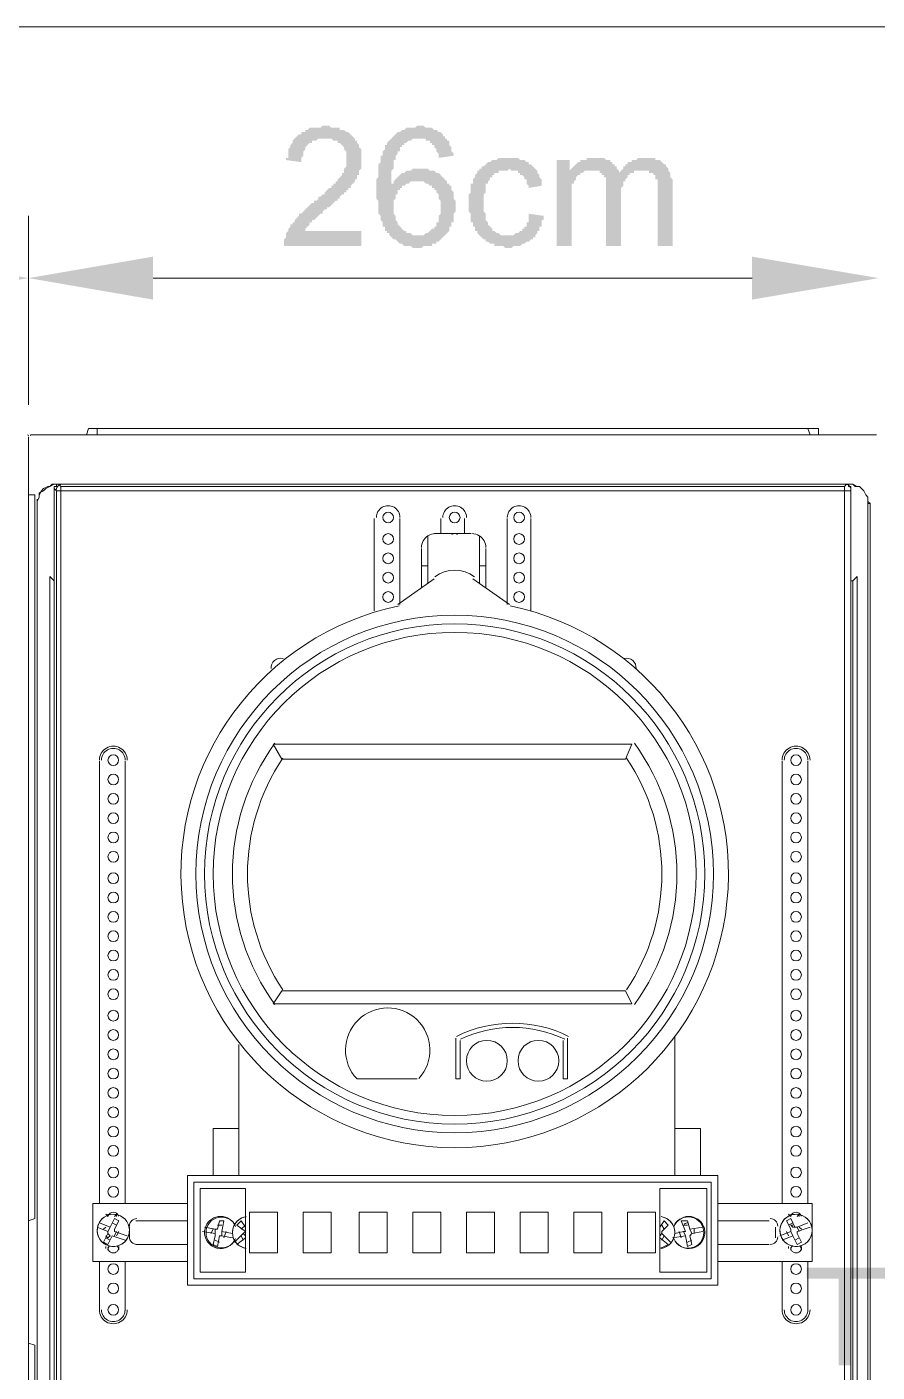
# Model space of a CAD drawing. Header units: millimetres. Extents: x -305 to 1353, y -289 to 1176.
# Drawn here: x 79.66 to 105.66, y 259.94 to 301.08 of the extents above; entities that cross this region are included whole.
import ezdxf

# ---------------------------------------------------------------- set-up
doc = ezdxf.new("R2010")
doc.units = ezdxf.units.MM
doc.header["$MEASUREMENT"] = 0
doc.layers.add('PDF3_0', color=7, linetype='Continuous')
doc.layers.add('PDF3_Cotas azul e laranja', color=7, linetype='Continuous', true_color=0x007eff)

msp = doc.modelspace()

# ---------------------------------------------------------------- hatches: boundary and pattern name
at = {"layer": 'PDF3_0', "true_color": 0xff7e00, "transparency": 33554559}
for points in [[(89.889, 294.84), (89.889, 294.381), (87.525, 294.381), (87.525, 294.446), (87.525, 294.512), (87.525, 294.578), (87.525, 294.578), (87.591, 294.643), (87.591, 294.709), (87.591, 294.709), (87.591, 294.775), (87.591, 294.775), (87.656, 294.84), (87.656, 294.906), (87.656, 294.906), (87.722, 294.972), (87.722, 295.037), (87.788, 295.037), (87.788, 295.103), (87.853, 295.103), (87.853, 295.169), (87.853, 295.169), (87.919, 295.234), (87.919, 295.234), (87.985, 295.3), (87.985, 295.3), (87.985, 295.366), (88.05, 295.366), (88.116, 295.431), (88.116, 295.431), (88.182, 295.497), (88.182, 295.497), (88.247, 295.563), (88.247, 295.563), (88.313, 295.628), (88.379, 295.694), (88.444, 295.694), (88.444, 295.76), (88.51, 295.76), (88.576, 295.825), (88.576, 295.891), (88.641, 295.891), (88.707, 295.957), (88.773, 295.957), (88.773, 296.022), (88.838, 296.088), (88.838, 296.088), (88.904, 296.154), (88.97, 296.154), (88.97, 296.219), (89.035, 296.219), (89.035, 296.285), (89.101, 296.285), (89.101, 296.351), (89.167, 296.351), (89.167, 296.416), (89.167, 296.416), (89.232, 296.482), (89.232, 296.482), (89.232, 296.482), (89.298, 296.548), (89.298, 296.613), (89.364, 296.613), (89.364, 296.679), (89.364, 296.745), (89.429, 296.81), (89.429, 296.81), (89.429, 296.876), (89.429, 296.942), (89.429, 296.942), (89.429, 297.007), (89.429, 297.007), (89.429, 297.073), (89.429, 297.139), (89.429, 297.204), (89.429, 297.204), (89.429, 297.27), (89.364, 297.336), (89.364, 297.336), (89.364, 297.401), (89.298, 297.467), (89.298, 297.467), (89.298, 297.467), (89.232, 297.533), (89.167, 297.533), (89.167, 297.598), (89.101, 297.598), (89.101, 297.598), (89.035, 297.598), (88.97, 297.664), (88.904, 297.664), (88.904, 297.664), (88.838, 297.664), (88.773, 297.664), (88.707, 297.664), (88.641, 297.664), (88.641, 297.664), (88.576, 297.664), (88.51, 297.598), (88.444, 297.598), (88.444, 297.598), (88.379, 297.598), (88.379, 297.533), (88.313, 297.533), (88.247, 297.467), (88.247, 297.467), (88.247, 297.467), (88.182, 297.401), (88.182, 297.336), (88.182, 297.336), (88.116, 297.27), (88.116, 297.204), (88.116, 297.204), (88.116, 297.139), (88.05, 297.073), (88.05, 297.007), (88.05, 297.007), (88.05, 296.942), (87.591, 297.007), (87.591, 297.073), (87.656, 297.073), (87.656, 297.139), (87.656, 297.204), (87.656, 297.27), (87.656, 297.27), (87.656, 297.336), (87.722, 297.401), (87.722, 297.467), (87.722, 297.467), (87.788, 297.533), (87.788, 297.533), (87.788, 297.598), (87.853, 297.664), (87.853, 297.664), (87.919, 297.73), (87.919, 297.73), (87.985, 297.795), (87.985, 297.795), (88.05, 297.795), (88.05, 297.861), (88.116, 297.861), (88.182, 297.861), (88.182, 297.927), (88.247, 297.927), (88.247, 297.927), (88.313, 297.992), (88.379, 297.992), (88.444, 297.992), (88.444, 297.992), (88.51, 297.992), (88.576, 297.992), (88.641, 297.992), (88.707, 298.058), (88.707, 298.058), (88.773, 298.058), (88.838, 298.058), (88.904, 298.058), (88.97, 297.992), (89.035, 297.992), (89.035, 297.992), (89.101, 297.992), (89.167, 297.992), (89.232, 297.992), (89.232, 297.927), (89.298, 297.927), (89.364, 297.927), (89.364, 297.927), (89.429, 297.861), (89.429, 297.861), (89.495, 297.861), (89.561, 297.795), (89.561, 297.795), (89.626, 297.73), (89.626, 297.73), (89.626, 297.73), (89.692, 297.664), (89.692, 297.598), (89.758, 297.598), (89.758, 297.533), (89.758, 297.533), (89.823, 297.467), (89.823, 297.401), (89.823, 297.401), (89.889, 297.336), (89.889, 297.27), (89.889, 297.27), (89.889, 297.204), (89.889, 297.139), (89.889, 297.073), (89.889, 297.007), (89.889, 297.007), (89.889, 297.007), (89.889, 296.942), (89.889, 296.876), (89.889, 296.81), (89.889, 296.81), (89.889, 296.745), (89.823, 296.679), (89.823, 296.613), (89.823, 296.613), (89.823, 296.548), (89.758, 296.548), (89.758, 296.482), (89.758, 296.416), (89.692, 296.416), (89.692, 296.351), (89.626, 296.285), (89.626, 296.285), (89.561, 296.219), (89.561, 296.154), (89.561, 296.154), (89.495, 296.154), (89.495, 296.088), (89.429, 296.088), (89.429, 296.022), (89.429, 296.022), (89.364, 296.022), (89.364, 295.957), (89.298, 295.957), (89.232, 295.891), (89.232, 295.825), (89.167, 295.825), (89.167, 295.76), (89.101, 295.76), (89.035, 295.694), (89.035, 295.694), (88.97, 295.628), (88.904, 295.563), (88.838, 295.563), (88.838, 295.497), (88.773, 295.497), (88.707, 295.431), (88.707, 295.366), (88.641, 295.366), (88.576, 295.3), (88.576, 295.3), (88.51, 295.234), (88.444, 295.169), (88.444, 295.169), (88.379, 295.169), (88.379, 295.103), (88.379, 295.103), (88.313, 295.103), (88.313, 295.037), (88.313, 295.037), (88.247, 294.972), (88.247, 294.972), (88.182, 294.906), (88.182, 294.84), (88.116, 294.84), (88.116, 294.84)], [(95.011, 295.366), (95.47, 295.3), (95.47, 295.234), (95.47, 295.169), (95.405, 295.169), (95.405, 295.103), (95.405, 295.037), (95.405, 294.972), (95.339, 294.972), (95.339, 294.906), (95.339, 294.84), (95.273, 294.84), (95.273, 294.775), (95.273, 294.775), (95.208, 294.709), (95.208, 294.643), (95.142, 294.643), (95.142, 294.578), (95.076, 294.578), (95.076, 294.578), (95.011, 294.512), (95.011, 294.512), (94.945, 294.512), (94.879, 294.446), (94.879, 294.446), (94.814, 294.446), (94.748, 294.381), (94.748, 294.381), (94.682, 294.381), (94.617, 294.381), (94.551, 294.381), (94.551, 294.381), (94.485, 294.315), (94.42, 294.315), (94.354, 294.315), (94.354, 294.315), (94.288, 294.315), (94.223, 294.381), (94.157, 294.381), (94.091, 294.381), (94.091, 294.381), (94.026, 294.381), (93.96, 294.381), (93.96, 294.446), (93.894, 294.446), (93.829, 294.446), (93.829, 294.446), (93.763, 294.512), (93.697, 294.512), (93.697, 294.578), (93.632, 294.578), (93.632, 294.578), (93.566, 294.643), (93.566, 294.643), (93.5, 294.709), (93.5, 294.709), (93.435, 294.775), (93.435, 294.775), (93.435, 294.84), (93.369, 294.84), (93.369, 294.906), (93.369, 294.972), (93.303, 294.972), (93.303, 295.037), (93.303, 295.103), (93.238, 295.103), (93.238, 295.169), (93.238, 295.234), (93.238, 295.234), (93.238, 295.3), (93.238, 295.366), (93.172, 295.431), (93.172, 295.497), (93.172, 295.497), (93.172, 295.563), (93.172, 295.628), (93.172, 295.694), (93.172, 295.76), (93.172, 295.825), (93.172, 295.891), (93.172, 295.891), (93.172, 295.957), (93.238, 296.022), (93.238, 296.088), (93.238, 296.088), (93.238, 296.154), (93.238, 296.219), (93.238, 296.285), (93.303, 296.285), (93.303, 296.351), (93.303, 296.416), (93.303, 296.416), (93.303, 296.416), (93.369, 296.482), (93.369, 296.548), (93.369, 296.548), (93.435, 296.613), (93.435, 296.679), (93.5, 296.679), (93.5, 296.745), (93.566, 296.745), (93.566, 296.81), (93.632, 296.81), (93.697, 296.876), (93.697, 296.876), (93.763, 296.942), (93.763, 296.942), (93.829, 296.942), (93.829, 296.942), (93.894, 297.007), (93.96, 297.007), (93.96, 297.007), (94.026, 297.007), (94.091, 297.073), (94.157, 297.073), (94.157, 297.073), (94.223, 297.073), (94.288, 297.073), (94.354, 297.073), (94.354, 297.073), (94.354, 297.073), (94.42, 297.073), (94.485, 297.073), (94.551, 297.073), (94.617, 297.073), (94.617, 297.073), (94.682, 297.073), (94.748, 297.007), (94.814, 297.007), (94.814, 297.007), (94.879, 297.007), (94.945, 296.942), (94.945, 296.942), (95.011, 296.942), (95.011, 296.876), (95.076, 296.876), (95.076, 296.876), (95.142, 296.81), (95.142, 296.81), (95.208, 296.745), (95.208, 296.745), (95.273, 296.679), (95.273, 296.679), (95.273, 296.613), (95.339, 296.548), (95.339, 296.548), (95.339, 296.482), (95.405, 296.416), (95.405, 296.351), (95.405, 296.351), (95.405, 296.285), (95.405, 296.219), (95.011, 296.154), (95.011, 296.219), (94.945, 296.285), (94.945, 296.351), (94.945, 296.416), (94.879, 296.416), (94.879, 296.482), (94.879, 296.482), (94.814, 296.548), (94.814, 296.548), (94.748, 296.548), (94.748, 296.613), (94.682, 296.613), (94.682, 296.679), (94.617, 296.679), (94.551, 296.679), (94.485, 296.679), (94.485, 296.679), (94.42, 296.745), (94.42, 296.745), (94.354, 296.679), (94.288, 296.679), (94.223, 296.679), (94.223, 296.679), (94.157, 296.679), (94.091, 296.679), (94.091, 296.613), (94.026, 296.613), (93.96, 296.613), (93.96, 296.548), (93.894, 296.548), (93.894, 296.482), (93.829, 296.482), (93.829, 296.416), (93.829, 296.416), (93.763, 296.351), (93.763, 296.351), (93.763, 296.285), (93.697, 296.285), (93.697, 296.219), (93.697, 296.154), (93.697, 296.154), (93.697, 296.088), (93.697, 296.022), (93.632, 295.957), (93.632, 295.891), (93.632, 295.825), (93.632, 295.76), (93.632, 295.76), (93.632, 295.694), (93.632, 295.628), (93.632, 295.563), (93.632, 295.497), (93.632, 295.497), (93.632, 295.431), (93.697, 295.366), (93.697, 295.3), (93.697, 295.234), (93.697, 295.234), (93.697, 295.169), (93.763, 295.103), (93.763, 295.103), (93.763, 295.037), (93.763, 295.037), (93.829, 294.972), (93.829, 294.972), (93.829, 294.972), (93.894, 294.906), (93.894, 294.84), (93.96, 294.84), (93.96, 294.84), (94.026, 294.775), (94.091, 294.775), (94.091, 294.775), (94.157, 294.709), (94.223, 294.709), (94.288, 294.709), (94.288, 294.709), (94.354, 294.709), (94.354, 294.709), (94.42, 294.709), (94.485, 294.709), (94.551, 294.709), (94.551, 294.709), (94.617, 294.775), (94.682, 294.775), (94.682, 294.775), (94.748, 294.84), (94.814, 294.84), (94.814, 294.84), (94.814, 294.906), (94.879, 294.906), (94.879, 294.972), (94.945, 294.972), (94.945, 295.037), (94.945, 295.103), (95.011, 295.103), (95.011, 295.169), (95.011, 295.234), (95.011, 295.3), (95.011, 295.366), (95.011, 295.366)], [(95.864, 294.381), (95.864, 297.007), (96.258, 297.007), (96.258, 296.679), (96.258, 296.679), (96.324, 296.745), (96.324, 296.745), (96.39, 296.81), (96.39, 296.81), (96.455, 296.876), (96.455, 296.876), (96.521, 296.942), (96.587, 296.942), (96.587, 296.942), (96.587, 297.007), (96.652, 297.007), (96.718, 297.007), (96.784, 297.007), (96.784, 297.073), (96.849, 297.073), (96.915, 297.073), (96.981, 297.073), (96.981, 297.073), (97.046, 297.073), (97.112, 297.073), (97.178, 297.073), (97.178, 297.073), (97.243, 297.073), (97.309, 297.073), (97.375, 297.007), (97.375, 297.007), (97.44, 297.007), (97.506, 297.007), (97.506, 296.942), (97.506, 296.942), (97.572, 296.942), (97.572, 296.876), (97.637, 296.876), (97.637, 296.81), (97.703, 296.81), (97.703, 296.745), (97.769, 296.679), (97.769, 296.679), (97.769, 296.613), (97.834, 296.679), (97.834, 296.679), (97.9, 296.745), (97.9, 296.81), (97.966, 296.81), (97.966, 296.876), (98.031, 296.876), (98.031, 296.942), (98.097, 296.942), (98.163, 296.942), (98.163, 297.007), (98.228, 297.007), (98.294, 297.007), (98.294, 297.007), (98.36, 297.073), (98.425, 297.073), (98.425, 297.073), (98.491, 297.073), (98.557, 297.073), (98.557, 297.073), (98.557, 297.073), (98.622, 297.073), (98.688, 297.073), (98.754, 297.073), (98.819, 297.073), (98.885, 297.073), (98.885, 297.007), (98.951, 297.007), (99.016, 297.007), (99.016, 297.007), (99.082, 296.942), (99.082, 296.942), (99.148, 296.876), (99.148, 296.876), (99.213, 296.876), (99.213, 296.81), (99.213, 296.81), (99.279, 296.745), (99.279, 296.745), (99.279, 296.679), (99.345, 296.613), (99.345, 296.613), (99.345, 296.548), (99.345, 296.482), (99.345, 296.482), (99.41, 296.416), (99.41, 296.351), (99.41, 296.285), (99.41, 296.219), (99.41, 296.219), (99.41, 294.381), (98.951, 294.381), (98.951, 296.022), (98.951, 296.088), (98.951, 296.154), (98.951, 296.219), (98.951, 296.285), (98.951, 296.351), (98.951, 296.351), (98.951, 296.416), (98.885, 296.416), (98.885, 296.482), (98.885, 296.548), (98.819, 296.548), (98.819, 296.613), (98.754, 296.613), (98.754, 296.613), (98.688, 296.613), (98.688, 296.679), (98.622, 296.679), (98.557, 296.679), (98.491, 296.679), (98.491, 296.679), (98.425, 296.679), (98.36, 296.679), (98.36, 296.679), (98.294, 296.679), (98.228, 296.679), (98.228, 296.613), (98.163, 296.613), (98.097, 296.613), (98.097, 296.548), (98.031, 296.548), (98.031, 296.482), (98.031, 296.482), (97.966, 296.416), (97.966, 296.416), (97.966, 296.351), (97.9, 296.351), (97.9, 296.285), (97.9, 296.219), (97.9, 296.219), (97.834, 296.154), (97.834, 296.088), (97.834, 296.022), (97.834, 295.957), (97.834, 295.891), (97.834, 294.381), (97.375, 294.381), (97.375, 296.088), (97.375, 296.154), (97.375, 296.219), (97.375, 296.285), (97.375, 296.351), (97.375, 296.351), (97.375, 296.416), (97.375, 296.482), (97.309, 296.482), (97.309, 296.548), (97.309, 296.548), (97.243, 296.548), (97.243, 296.613), (97.178, 296.613), (97.178, 296.679), (97.112, 296.679), (97.046, 296.679), (96.981, 296.679), (96.981, 296.679), (96.915, 296.679), (96.915, 296.679), (96.849, 296.679), (96.784, 296.679), (96.718, 296.679), (96.718, 296.679), (96.652, 296.613), (96.587, 296.613), (96.587, 296.613), (96.587, 296.548), (96.521, 296.548), (96.455, 296.482), (96.455, 296.482), (96.455, 296.416), (96.39, 296.351), (96.39, 296.351), (96.39, 296.285), (96.324, 296.285), (96.324, 296.219), (96.324, 296.219), (96.324, 296.154), (96.324, 296.088), (96.324, 296.022), (96.324, 296.022), (96.324, 295.957), (96.324, 295.891), (96.324, 295.825), (96.324, 295.76), (96.324, 295.76), (96.324, 294.381)]]:
    msp.add_hatch(color=30, dxfattribs=at).paths.add_polyline_path(points)
h = msp.add_hatch(color=30, dxfattribs=at)
h.paths.add_polyline_path([(92.712, 297.139), (92.253, 297.073), (92.253, 297.139), (92.253, 297.204), (92.187, 297.27), (92.187, 297.336), (92.187, 297.336), (92.121, 297.401), (92.121, 297.401), (92.121, 297.467), (92.056, 297.467), (92.056, 297.533), (91.99, 297.533), (91.99, 297.598), (91.924, 297.598), (91.859, 297.598), (91.859, 297.664), (91.793, 297.664), (91.727, 297.664), (91.727, 297.664), (91.662, 297.664), (91.662, 297.664), (91.596, 297.664), (91.53, 297.664), (91.465, 297.664), (91.465, 297.664), (91.399, 297.598), (91.333, 297.598), (91.333, 297.598), (91.268, 297.533), (91.268, 297.533), (91.202, 297.533), (91.202, 297.467), (91.136, 297.467), (91.136, 297.401), (91.071, 297.401), (91.071, 297.336), (91.071, 297.27), (91.005, 297.27), (91.005, 297.204), (90.939, 297.139), (90.939, 297.139), (90.939, 297.073), (90.939, 297.073), (90.939, 297.007), (90.874, 297.007), (90.874, 296.942), (90.874, 296.876), (90.874, 296.876), (90.874, 296.81), (90.874, 296.745), (90.874, 296.745), (90.808, 296.679), (90.808, 296.613), (90.808, 296.548), (90.808, 296.482), (90.808, 296.416), (90.808, 296.351), (90.808, 296.351), (90.808, 296.285), (90.874, 296.285), (90.874, 296.351), (90.939, 296.416), (90.939, 296.416), (91.005, 296.482), (91.005, 296.482), (91.071, 296.548), (91.071, 296.548), (91.136, 296.613), (91.202, 296.613), (91.202, 296.613), (91.268, 296.679), (91.268, 296.679), (91.333, 296.679), (91.399, 296.679), (91.465, 296.745), (91.465, 296.745), (91.53, 296.745), (91.596, 296.745), (91.662, 296.745), (91.662, 296.745), (91.662, 296.745), (91.727, 296.745), (91.793, 296.745), (91.859, 296.745), (91.859, 296.745), (91.924, 296.745), (91.99, 296.679), (92.056, 296.679), (92.056, 296.679), (92.121, 296.679), (92.187, 296.613), (92.187, 296.613), (92.253, 296.613), (92.318, 296.548), (92.318, 296.548), (92.384, 296.482), (92.384, 296.482), (92.45, 296.416), (92.45, 296.416), (92.45, 296.416), (92.515, 296.351), (92.515, 296.285), (92.581, 296.285), (92.581, 296.219), (92.647, 296.219), (92.647, 296.154), (92.647, 296.088), (92.647, 296.088), (92.712, 296.022), (92.712, 295.957), (92.712, 295.891), (92.712, 295.891), (92.712, 295.825), (92.778, 295.76), (92.778, 295.694), (92.778, 295.694), (92.778, 295.628), (92.778, 295.563), (92.778, 295.497), (92.778, 295.497), (92.778, 295.431), (92.712, 295.366), (92.712, 295.3), (92.712, 295.3), (92.712, 295.234), (92.712, 295.169), (92.712, 295.103), (92.647, 295.103), (92.647, 295.037), (92.647, 294.972), (92.647, 294.972), (92.581, 294.972), (92.581, 294.906), (92.581, 294.84), (92.515, 294.775), (92.515, 294.775), (92.45, 294.709), (92.45, 294.709), (92.384, 294.643), (92.384, 294.643), (92.318, 294.578), (92.318, 294.578), (92.253, 294.512), (92.253, 294.512), (92.187, 294.512), (92.187, 294.446), (92.121, 294.446), (92.056, 294.446), (92.056, 294.381), (91.99, 294.381), (91.924, 294.381), (91.924, 294.381), (91.859, 294.381), (91.793, 294.381), (91.727, 294.315), (91.662, 294.315), (91.662, 294.315), (91.596, 294.315), (91.596, 294.315), (91.53, 294.315), (91.465, 294.315), (91.399, 294.381), (91.399, 294.381), (91.333, 294.381), (91.268, 294.381), (91.202, 294.381), (91.202, 294.381), (91.136, 294.446), (91.071, 294.446), (91.071, 294.446), (91.005, 294.512), (91.005, 294.512), (90.939, 294.578), (90.874, 294.578), (90.874, 294.578), (90.808, 294.643), (90.808, 294.643), (90.742, 294.709), (90.742, 294.775), (90.677, 294.775), (90.677, 294.775), (90.677, 294.84), (90.611, 294.84), (90.611, 294.906), (90.611, 294.972), (90.545, 294.972), (90.545, 295.037), (90.545, 295.037), (90.545, 295.103), (90.48, 295.169), (90.48, 295.169), (90.48, 295.234), (90.48, 295.3), (90.48, 295.3), (90.414, 295.366), (90.414, 295.431), (90.414, 295.497), (90.414, 295.497), (90.414, 295.563), (90.414, 295.628), (90.414, 295.694), (90.414, 295.76), (90.348, 295.825), (90.348, 295.891), (90.348, 295.957), (90.348, 295.957), (90.348, 296.022), (90.348, 296.088), (90.348, 296.154), (90.348, 296.219), (90.348, 296.285), (90.348, 296.351), (90.348, 296.416), (90.414, 296.482), (90.414, 296.548), (90.414, 296.548), (90.414, 296.613), (90.414, 296.679), (90.414, 296.745), (90.414, 296.81), (90.414, 296.81), (90.414, 296.876), (90.48, 296.942), (90.48, 297.007), (90.48, 297.007), (90.48, 297.073), (90.48, 297.139), (90.545, 297.139), (90.545, 297.204), (90.545, 297.27), (90.545, 297.27), (90.611, 297.336), (90.611, 297.401), (90.611, 297.401), (90.611, 297.467), (90.677, 297.467), (90.677, 297.533), (90.677, 297.533), (90.742, 297.598), (90.742, 297.598), (90.742, 297.598), (90.808, 297.664), (90.808, 297.664), (90.874, 297.73), (90.874, 297.73), (90.939, 297.795), (90.939, 297.795), (91.005, 297.861), (91.071, 297.861), (91.071, 297.861), (91.136, 297.927), (91.202, 297.927), (91.202, 297.927), (91.268, 297.992), (91.333, 297.992), (91.333, 297.992), (91.399, 297.992), (91.465, 297.992), (91.53, 297.992), (91.53, 297.992), (91.596, 298.058), (91.662, 298.058), (91.662, 298.058), (91.727, 298.058), (91.793, 298.058), (91.859, 297.992), (91.859, 297.992), (91.924, 297.992), (91.99, 297.992), (92.056, 297.992), (92.056, 297.992), (92.121, 297.927), (92.187, 297.927), (92.187, 297.927), (92.253, 297.861), (92.253, 297.861), (92.318, 297.861), (92.384, 297.795), (92.384, 297.795), (92.384, 297.73), (92.45, 297.73), (92.45, 297.664), (92.515, 297.664), (92.515, 297.598), (92.581, 297.598), (92.581, 297.533), (92.581, 297.467), (92.581, 297.467), (92.647, 297.401), (92.647, 297.336), (92.647, 297.27), (92.647, 297.27), (92.712, 297.204), (92.712, 297.139), (92.712, 297.139)], flags=0)
h.paths.add_polyline_path([(90.874, 295.563), (90.874, 295.497), (90.874, 295.497), (90.874, 295.431), (90.874, 295.366), (90.939, 295.3), (90.939, 295.3), (90.939, 295.234), (90.939, 295.169), (91.005, 295.103), (91.005, 295.103), (91.005, 295.103), (91.005, 295.037), (91.071, 294.972), (91.071, 294.972), (91.136, 294.906), (91.136, 294.906), (91.202, 294.84), (91.202, 294.84), (91.268, 294.84), (91.268, 294.775), (91.333, 294.775), (91.399, 294.775), (91.465, 294.709), (91.465, 294.709), (91.53, 294.709), (91.596, 294.709), (91.596, 294.709), (91.662, 294.709), (91.727, 294.709), (91.793, 294.709), (91.793, 294.709), (91.859, 294.775), (91.924, 294.775), (91.924, 294.775), (91.99, 294.84), (91.99, 294.84), (92.056, 294.906), (92.121, 294.906), (92.121, 294.906), (92.121, 294.972), (92.187, 294.972), (92.187, 295.037), (92.187, 295.103), (92.253, 295.103), (92.253, 295.169), (92.253, 295.234), (92.253, 295.234), (92.253, 295.3), (92.318, 295.366), (92.318, 295.431), (92.318, 295.497), (92.318, 295.497), (92.318, 295.563), (92.318, 295.628), (92.318, 295.628), (92.318, 295.694), (92.318, 295.76), (92.253, 295.825), (92.253, 295.891), (92.253, 295.891), (92.253, 295.957), (92.187, 296.022), (92.187, 296.022), (92.187, 296.088), (92.121, 296.088), (92.121, 296.154), (92.056, 296.154), (92.056, 296.219), (91.99, 296.219), (91.924, 296.285), (91.924, 296.285), (91.859, 296.285), (91.793, 296.351), (91.793, 296.351), (91.727, 296.351), (91.662, 296.351), (91.596, 296.351), (91.596, 296.351), (91.53, 296.351), (91.53, 296.351), (91.465, 296.351), (91.399, 296.351), (91.333, 296.285), (91.333, 296.285), (91.268, 296.285), (91.202, 296.219), (91.202, 296.219), (91.136, 296.219), (91.136, 296.154), (91.071, 296.154), (91.071, 296.088), (91.005, 296.088), (91.005, 296.022), (91.005, 295.957), (90.939, 295.957), (90.939, 295.891), (90.939, 295.825), (90.939, 295.825), (90.874, 295.76), (90.874, 295.694), (90.874, 295.628), (90.874, 295.628), (90.874, 295.563)], flags=0)
at = {"layer": 'PDF3_0', "transparency": 33554559}
msp.add_hatch(color=256, dxfattribs=at).paths.add_polyline_path([(104.494, 260.147), (104.494, 262.792), (103.513, 262.792), (103.513, 263.133), (105.902, 263.133), (105.902, 262.792), (104.878, 262.792), (104.878, 260.147)])

# ---------------------------------------------------------------- linework, layer by layer
at = {"layer": 'PDF3_0', "lineweight": 5}
for points in [[(81.484, 288.602), (81.549, 288.799), (81.812, 288.799), (81.812, 288.602)], [(103.547, 288.799), (81.812, 288.799)], [(103.613, 288.602), (103.547, 288.799), (103.876, 288.799), (103.876, 288.602)], [(79.776, 288.602), (105.648, 288.602)], [(79.711, 264.569), (79.908, 264.634), (79.908, 286.764), (79.711, 286.764)], [(104.729, 287.092), (80.63, 287.092), (80.564, 287.092), (80.564, 287.026), (80.499, 287.026), (80.499, 286.961)], [(80.564, 287.092), (104.795, 287.092), (104.926, 287.092), (105.058, 287.026), (105.123, 287.026), (105.189, 286.961), (105.255, 286.895), (105.32, 286.764), (105.386, 286.698), (105.386, 286.567), (105.452, 286.501), (105.452, 236.858)], [(80.564, 286.895), (80.696, 286.895), (80.696, 253.471)], [(80.63, 287.092), (80.696, 287.026), (104.664, 287.026), (104.729, 287.092), (104.795, 287.092), (104.795, 287.026), (104.861, 287.026), (104.861, 286.961)], [(104.664, 251.567), (104.664, 286.895), (80.696, 286.895), (80.696, 287.026)], [(104.861, 286.895), (104.664, 286.895), (104.664, 287.026)], [(105.452, 286.501), (105.386, 286.501), (105.386, 286.567), (105.386, 286.698), (105.32, 286.764), (105.255, 286.895), (105.189, 286.961), (105.123, 287.026), (104.992, 287.026), (104.926, 287.092), (104.795, 287.092)], [(104.926, 284.137), (104.861, 284.137), (104.861, 286.961), (104.861, 286.895), (104.861, 251.567)], [(79.973, 286.632), (79.973, 236.924)], [(79.973, 286.501), (79.973, 236.858)], [(105.386, 286.632), (105.386, 236.924)], [(90.283, 286.041), (90.283, 283.218)], [(91.071, 283.415), (91.071, 286.041)], [(92.318, 286.041), (92.318, 285.582)], [(93.041, 285.582), (93.041, 286.041)], [(94.354, 286.041), (94.354, 283.415)], [(95.076, 283.218), (95.076, 286.041)], [(92.121, 285.582), (93.238, 285.582)], [(92.712, 285.582), (92.647, 285.582)], [(91.727, 285.122), (91.727, 284.597)], [(93.697, 285.122), (93.697, 284.597)], [(91.924, 284.071), (91.924, 284.597), (91.727, 284.597), (91.727, 283.94)], [(93.697, 283.94), (93.697, 284.597), (93.5, 284.597), (93.5, 284.071)], [(80.499, 238.171), (80.499, 284.137), (80.367, 284.268), (80.367, 238.171)], [(80.367, 284.268), (80.367, 238.171), (80.367, 237.974), (80.433, 237.843), (80.499, 237.646), (80.63, 237.515), (80.761, 237.383), (80.958, 237.318), (81.09, 237.252), (81.287, 237.252), (104.138, 237.252), (104.073, 237.252)], [(80.367, 284.268), (80.367, 284.268)], [(80.499, 284.137), (80.499, 284.137)], [(91.005, 283.415), (92.121, 284.203)], [(93.303, 284.203), (94.42, 283.415)], [(105.058, 284.268), (105.058, 238.171), (104.992, 237.974), (104.992, 237.843), (104.861, 237.646), (104.795, 237.515), (104.598, 237.383), (104.467, 237.318), (104.27, 237.252), (104.138, 237.252)], [(105.058, 238.171), (105.058, 284.268), (104.926, 284.137), (104.926, 238.171)], [(82.666, 278.621), (82.666, 278.621)], [(102.759, 278.621), (102.759, 278.621)], [(103.547, 278.621), (103.547, 278.621)], [(86.146, 265.948), (86.146, 269.953)], [(92.909, 270.085), (92.909, 268.903), (92.778, 268.903), (92.778, 270.15)], [(96.193, 270.15), (96.193, 268.903), (96.061, 268.903), (96.061, 270.085)], [(99.476, 270.216), (99.476, 265.948)], [(86.146, 267.392), (85.358, 267.392), (85.358, 265.948)], [(99.476, 267.392), (100.264, 267.392), (100.264, 265.948)], [(84.57, 265.094), (81.681, 265.094), (81.681, 263.321), (84.57, 263.321)], [(100.789, 263.321), (103.679, 263.321), (103.679, 265.094), (100.789, 265.094)], [(82.731, 264.109), (82.337, 264.24), (82.337, 264.306), (82.469, 264.569), (82.337, 264.634), (82.206, 264.372), (81.878, 264.503)], [(82.14, 264.766), (82.14, 264.7), (82.075, 264.766)], [(82.337, 264.7), (82.403, 264.766), (82.403, 264.7)], [(84.57, 264.569), (82.994, 264.569)], [(85.095, 264.372), (85.424, 264.306), (85.489, 264.306), (85.555, 264.569), (85.686, 264.569), (85.621, 264.24), (85.949, 264.175)], [(86.343, 264.372), (86.212, 264.569), (86.08, 264.437), (86.343, 264.24), (86.277, 264.175), (86.015, 263.912)], [(99.016, 264.372), (99.148, 264.569), (99.279, 264.437), (99.082, 264.24), (99.082, 264.175), (99.345, 263.912)], [(100.33, 264.372), (99.936, 264.306), (99.87, 264.569), (99.673, 264.569), (99.804, 264.24), (99.739, 264.24), (99.476, 264.175)], [(102.365, 264.569), (100.789, 264.569)], [(102.694, 264.109), (103.022, 264.24), (103.022, 264.306), (102.891, 264.569), (103.022, 264.634), (103.153, 264.372), (103.219, 264.372), (103.547, 264.503)], [(102.956, 264.766), (103.022, 264.7), (103.022, 264.766)], [(103.285, 264.7), (103.285, 264.766), (103.219, 264.7)], [(82.666, 263.978), (82.272, 264.109), (82.14, 263.846), (82.009, 263.912), (82.14, 264.175), (82.14, 264.24), (81.812, 264.372)], [(82.009, 264.306), (82.075, 264.372)], [(82.14, 264.175), (82.206, 264.109), (82.14, 264.043), (82.075, 264.109), (82.14, 264.043)], [(82.206, 264.372), (82.14, 264.24)], [(82.403, 264.437), (82.272, 264.503)], [(82.337, 264.109), (82.403, 264.24)], [(82.469, 264.24), (82.403, 264.109)], [(82.797, 264.372), (82.797, 264.043)], [(85.03, 264.24), (85.424, 264.175), (85.424, 264.109), (85.358, 263.846), (85.489, 263.781), (85.555, 264.109), (85.621, 264.109), (85.949, 264.043)], [(85.292, 264.175), (85.358, 264.306)], [(85.424, 264.306), (85.424, 264.175)], [(85.621, 264.24), (85.621, 264.24)], [(85.621, 264.109), (85.621, 264.24)], [(85.752, 264.24), (85.686, 264.043)], [(86.343, 264.437), (86.212, 264.306)], [(86.277, 264.175), (86.343, 264.109)], [(99.016, 264.109), (99.082, 264.175)], [(99.148, 264.306), (99.082, 264.437)], [(100.33, 264.24), (100.001, 264.175), (99.936, 264.109), (100.001, 263.846), (99.87, 263.781), (99.804, 264.109), (99.41, 264.043)], [(99.673, 264.043), (99.607, 264.24)], [(99.87, 264.437), (99.739, 264.437)], [(99.739, 264.24), (99.804, 264.109)], [(100.001, 264.175), (99.936, 264.306)], [(100.067, 264.306), (100.067, 264.175)], [(102.562, 264.043), (102.562, 264.372)], [(102.759, 263.978), (103.088, 264.109), (103.219, 263.846), (103.35, 263.912), (103.219, 264.175), (103.219, 264.24), (103.613, 264.372)], [(102.956, 264.109), (102.891, 264.24)], [(103.088, 264.503), (102.956, 264.437)], [(103.153, 264.372), (103.088, 264.372), (103.022, 264.437), (103.088, 264.437), (103.022, 264.437)], [(103.022, 264.437), (103.022, 264.437)], [(103.022, 264.24), (103.088, 264.109)], [(103.285, 264.24), (103.219, 264.372)], [(103.285, 264.372), (103.35, 264.306)], [(82.075, 264.043), (82.206, 263.978)], [(82.075, 263.781), (82.075, 263.715)], [(82.14, 264.043), (82.14, 264.043)], [(82.272, 264.109), (82.272, 264.109)], [(82.994, 263.846), (84.57, 263.846)], [(85.424, 263.978), (85.555, 263.912)], [(86.343, 264.043), (86.08, 263.846), (86.212, 263.781), (86.343, 263.715)], [(86.277, 263.978), (86.212, 264.109)], [(99.016, 264.043), (99.279, 263.846), (99.148, 263.781), (99.016, 263.715)], [(99.148, 264.109), (99.082, 263.978)], [(99.804, 264.109), (99.804, 264.109)], [(99.87, 263.912), (100.001, 263.978)], [(100.789, 263.846), (102.365, 263.846)], [(102.956, 263.781), (102.956, 263.715)], [(103.088, 264.109), (103.088, 264.109)], [(103.153, 263.978), (103.285, 264.043)], [(82.666, 261.811), (82.666, 261.811)], [(79.711, 260.826), (79.908, 260.76), (79.908, 238.434), (79.711, 238.434)]]:
    msp.add_lwpolyline(points, dxfattribs=at)
for points in [[(79.711, 236.661), (79.711, 288.537)], [(79.973, 286.501), (79.973, 286.567), (80.039, 286.698), (80.039, 286.764), (80.105, 286.895), (80.17, 286.961), (80.302, 287.026), (80.367, 287.026), (80.499, 287.092), (80.564, 287.092), (80.433, 287.092), (80.367, 287.026), (80.236, 286.961), (80.17, 286.895), (80.039, 286.829), (80.039, 286.698), (79.973, 286.567)], [(98.163, 279.146), (97.966, 278.687), (87.459, 278.687), (87.197, 279.146)], [(81.878, 265.094), (81.878, 278.621)], [(82.666, 278.621), (82.666, 265.094)], [(102.759, 265.094), (102.759, 278.621)], [(103.547, 278.621), (103.547, 265.094)], [(87.459, 271.595), (97.966, 271.595), (98.163, 271.201), (87.197, 271.201)], [(84.57, 262.599), (84.57, 265.948), (100.789, 265.948), (100.789, 262.599)], [(100.592, 265.751), (84.767, 265.751), (84.767, 262.796), (100.592, 262.796)], [(86.343, 265.554), (86.343, 262.993), (84.964, 262.993), (84.964, 265.554)], [(99.016, 262.993), (99.016, 265.554), (100.461, 265.554), (100.461, 262.993)], [(86.474, 263.584), (86.474, 264.831), (87.328, 264.831), (87.328, 263.584)], [(88.97, 264.831), (88.97, 263.584), (88.116, 263.584), (88.116, 264.831)], [(90.677, 263.584), (89.823, 263.584), (89.823, 264.831), (90.677, 264.831)], [(91.465, 264.831), (92.318, 264.831), (92.318, 263.584), (91.465, 263.584)], [(93.96, 264.831), (93.96, 263.584), (93.106, 263.584), (93.106, 264.831)], [(94.748, 263.584), (94.748, 264.831), (95.602, 264.831), (95.602, 263.584)], [(97.243, 263.584), (96.39, 263.584), (96.39, 264.831), (97.243, 264.831)], [(98.885, 264.831), (98.885, 263.584), (98.031, 263.584), (98.031, 264.831)], [(85.621, 264.437), (85.489, 264.437), (85.555, 264.437)], [(81.878, 261.811), (81.878, 263.321)], [(82.666, 263.321), (82.666, 261.811)], [(102.759, 261.811), (102.759, 263.321)], [(103.547, 263.321), (103.547, 261.811)]]:
    msp.add_lwpolyline(points, close=True, dxfattribs=at)
for points in [[(80.564, 238.532, 0.340424), (80.696, 238.368), (80.696, 238.5), (80.564, 238.5), (80.564, 247.561), (80.564, 286.895), (80.499, 286.961), (80.499, 284.137)], [(91.727, 285.155, -0.258799), (91.924, 285.516), (91.924, 284.597)], [(93.697, 285.155, 0.258753), (93.5, 285.516), (93.5, 284.597)], [(91.596, 268.903), (89.758, 268.903, -2.291218), (91.649, 268.918)], [(82.711, 263.996, 0.072957), (82.774, 264.125, 0.86362), (81.898, 264.551, 0.072957), (81.835, 264.422, 0.86362), (82.711, 263.996)], [(86.367, 263.721, -0.179017), (86.068, 263.887, -0.589021), (86.366, 264.694, 0.539876), (86.025, 263.944, 0.073301), (86.119, 263.836)], [(99.306, 263.836, 0.073301), (99.4, 263.944, 0.540092), (99.059, 264.694, -0.589122), (99.357, 263.886, -0.179301), (99.058, 263.721)], [(103.656, 264.422, 0.072957), (103.593, 264.551, 0.863582), (102.717, 264.125, 0.073266), (102.779, 263.996, 0.86362), (103.656, 264.422)], [(82.141, 263.666, -0.250139), (82.19, 263.8, 0.179636), (82.141, 263.697)], [(82.468, 263.666, 0.250139), (82.419, 263.8, -0.179636), (82.469, 263.715), (82.469, 263.781)], [(103.023, 263.697, -0.179543), (103.082, 263.809, 0.250139), (103.023, 263.666)], [(103.349, 263.666, 0.250139), (103.301, 263.8, -0.179358), (103.35, 263.715), (103.35, 263.781)]]:
    msp.add_lwpolyline(points, format="xyb", dxfattribs=at)
for points in [[(86.044, 264.394, 0.671252), (85.132, 264.394, 0.07325), (85.098, 264.255, 0.863665), (86.043, 264.021, -4.846854)], [(99.447, 264.021, 0.863597), (100.393, 264.255, 0.073242), (100.359, 264.394, 0.670836), (99.447, 264.394, -4.93259)]]:
    msp.add_lwpolyline(points, format="xyb", close=True, dxfattribs=at)
for centre, radius in [((90.71, 286.074), 0.164), ((90.71, 286.074), 0.164), ((92.745, 286.074), 0.164), ((92.745, 286.074), 0.164), ((94.715, 286.074), 0.164), ((94.715, 286.074), 0.164), ((90.71, 285.417), 0.164), ((90.71, 285.417), 0.164), ((94.715, 285.417), 0.164), ((94.715, 285.417), 0.164), ((90.71, 284.826), 0.164), ((90.71, 284.826), 0.164), ((94.715, 284.826), 0.164), ((94.715, 284.826), 0.164), ((90.71, 284.235), 0.164), ((90.71, 284.235), 0.164), ((94.715, 284.235), 0.164), ((94.715, 284.235), 0.164), ((90.71, 283.644), 0.164), ((90.71, 283.644), 0.164), ((94.715, 283.644), 0.164), ((94.715, 283.644), 0.164), ((92.745, 275.174), 7.913), ((92.745, 275.174), 7.65), ((92.745, 275.174), 7.387), ((82.304, 278.654), 0.164), ((82.304, 278.654), 0.164), ((103.186, 278.654), 0.164), ((103.186, 278.654), 0.164), ((82.304, 278.063), 0.164), ((82.304, 278.063), 0.164), ((103.186, 278.063), 0.164), ((103.186, 278.063), 0.164), ((82.304, 277.472), 0.164), ((82.304, 277.472), 0.164), ((103.186, 277.472), 0.164), ((103.186, 277.472), 0.164), ((82.304, 276.881), 0.164), ((82.304, 276.881), 0.164), ((103.186, 276.881), 0.164), ((103.186, 276.881), 0.164), ((82.304, 276.29), 0.164), ((82.304, 276.29), 0.164), ((103.186, 276.29), 0.164), ((103.186, 276.29), 0.164), ((82.304, 275.699), 0.164), ((82.304, 275.699), 0.164), ((103.186, 275.699), 0.164), ((103.186, 275.699), 0.164), ((82.304, 275.042), 0.164), ((82.304, 275.042), 0.164), ((103.186, 275.042), 0.164), ((103.186, 275.042), 0.164), ((82.304, 274.451), 0.164), ((82.304, 274.451), 0.164), ((103.186, 274.451), 0.164), ((103.186, 274.451), 0.164), ((82.304, 273.86), 0.164), ((82.304, 273.86), 0.164), ((103.186, 273.86), 0.164), ((103.186, 273.86), 0.164), ((82.304, 273.269), 0.164), ((82.304, 273.269), 0.164), ((103.186, 273.269), 0.164), ((103.186, 273.269), 0.164), ((82.304, 272.678), 0.164), ((82.304, 272.678), 0.164), ((103.186, 272.678), 0.164), ((103.186, 272.678), 0.164), ((82.304, 272.087), 0.164), ((82.304, 272.087), 0.164), ((103.186, 272.087), 0.164), ((103.186, 272.087), 0.164), ((82.304, 271.496), 0.164), ((82.304, 271.496), 0.164), ((103.186, 271.496), 0.164), ((103.186, 271.496), 0.164), ((82.304, 270.84), 0.164), ((82.304, 270.84), 0.164), ((103.186, 270.84), 0.164), ((103.186, 270.84), 0.164), ((82.304, 270.249), 0.164), ((82.304, 270.249), 0.164), ((103.186, 270.249), 0.164), ((103.186, 270.249), 0.164), ((93.73, 269.461), 0.624), ((95.306, 269.461), 0.624), ((82.304, 269.658), 0.164), ((82.304, 269.658), 0.164), ((103.186, 269.658), 0.164), ((103.186, 269.658), 0.164), ((82.304, 269.067), 0.164), ((82.304, 269.067), 0.164), ((103.186, 269.067), 0.164), ((103.186, 269.067), 0.164), ((82.304, 268.476), 0.164), ((82.304, 268.476), 0.164), ((103.186, 268.476), 0.164), ((103.186, 268.476), 0.164), ((82.304, 267.885), 0.164), ((82.304, 267.885), 0.164), ((103.186, 267.885), 0.164), ((103.186, 267.885), 0.164), ((82.304, 267.294), 0.164), ((82.304, 267.294), 0.164), ((103.186, 267.294), 0.164), ((103.186, 267.294), 0.164), ((82.304, 266.703), 0.164), ((82.304, 266.703), 0.164), ((103.186, 266.703), 0.164), ((103.186, 266.703), 0.164), ((82.304, 266.046), 0.164), ((82.304, 266.046), 0.164), ((103.186, 266.046), 0.164), ((103.186, 266.046), 0.164), ((82.304, 265.455), 0.164), ((82.304, 265.455), 0.164), ((103.186, 265.455), 0.164), ((103.186, 265.455), 0.164), ((82.305, 264.273), 0.493), ((103.186, 264.273), 0.493), ((82.304, 263.091), 0.164), ((82.304, 263.091), 0.164), ((103.186, 263.091), 0.164), ((103.186, 263.091), 0.164), ((82.304, 262.5), 0.164), ((82.304, 262.5), 0.164), ((103.186, 262.5), 0.164), ((103.186, 262.5), 0.164), ((82.304, 261.844), 0.164), ((82.304, 261.844), 0.164), ((103.186, 261.844), 0.164), ((103.186, 261.844), 0.164)]:
    msp.add_circle(centre, radius, dxfattribs=at)
for centre, radius, start, end in [((79.678, 288.569), 0.0328, 0.0209, 89.9791), ((79.809, 288.569), 0.0328, 90.0209, 179.9791), ((80.729, 286.928), 0.164, 89.9915, 180.0085), ((104.696, 286.928), 0.164, 359.9915, 90.0085), ((90.71, 286.074), 0.361, 0.0024, 180.0058), ((92.745, 286.074), 0.361, 0.0024, 180.0058), ((94.715, 286.074), 0.361, 0.0024, 180.0058), ((92.154, 285.155), 0.426, 89.9833, 121.9954), ((92.745, 285.417), 0.164, 59.0046, 120.9954), ((93.271, 285.155), 0.427, 58.0414, 90.0106), ((92.745, 283.447), 1.018, 53.1734, 126.8327), ((92.745, 275.174), 8.372, 101.6785, 78.3215), ((87.426, 281.477), 0.296, 75.9723, 184.5082), ((97.999, 281.478), 0.295, 355.4813, 104.0707), ((82.305, 278.654), 0.427, 359.9996, 180.0017), ((82.305, 278.654), 0.361, 0.0024, 180.0058), ((92.745, 275.174), 6.796, 143.9698, 216.0302), ((92.745, 275.174), 6.796, 323.9698, 36.0302), ((103.186, 278.654), 0.427, 359.9996, 180.0017), ((103.186, 278.654), 0.361, 0.0024, 180.0058), ((92.745, 275.174), 6.337, 146.0079, 213.9921), ((92.745, 275.174), 6.337, 326.0079, 33.9921), ((94.518, 266.768), 3.842, 63.5234, 116.481), ((94.518, 266.769), 3.71, 64.472, 115.5327), ((82.304, 264.667), 0.164, 14.8918, 165.1236), ((83.027, 264.405), 0.23, 89.9999, 180.0001), ((102.398, 264.405), 0.23, 359.9999, 90.0001), ((103.186, 264.667), 0.164, 14.8918, 165.1082), ((99.903, 264.208), 0.295, 93.1653, 118.0508), ((82.304, 263.748), 0.164, 179.9915, 0.0085), ((83.027, 264.076), 0.23, 179.9999, 270.0001), ((102.398, 264.076), 0.23, 269.9999, 0.0001), ((103.186, 263.748), 0.164, 179.9915, 0.0085), ((82.304, 261.844), 0.427, 179.9983, 0.0017), ((82.304, 261.844), 0.361, 179.9942, 0.0058), ((103.186, 261.844), 0.427, 179.9983, 0.0017), ((103.186, 261.844), 0.361, 179.9942, 0.0058)]:
    msp.add_arc(centre, radius, start, end, dxfattribs=at)
at = {"layer": 'PDF3_Cotas azul e laranja', "lineweight": 5}
for points in [[(235.6, 301.079), (57.582, 301.079)], [(101.84, 293.396), (83.519, 293.396)]]:
    msp.add_lwpolyline(points, dxfattribs=at)
msp.add_lwpolyline([(79.711, 295.3), (79.711, 289.521)], close=True, dxfattribs=at)
at = {"layer": 'PDF3_Cotas azul e laranja', "transparency": 33554559}
for points in [[(75.836, 294.052), (75.836, 292.739), (79.711, 293.396)], [(83.519, 294.052), (83.519, 292.739), (79.711, 293.396)], [(101.84, 294.052), (101.84, 292.739), (105.714, 293.396)]]:
    msp.add_solid(points, dxfattribs=at)

doc.saveas('drawing.dxf')
